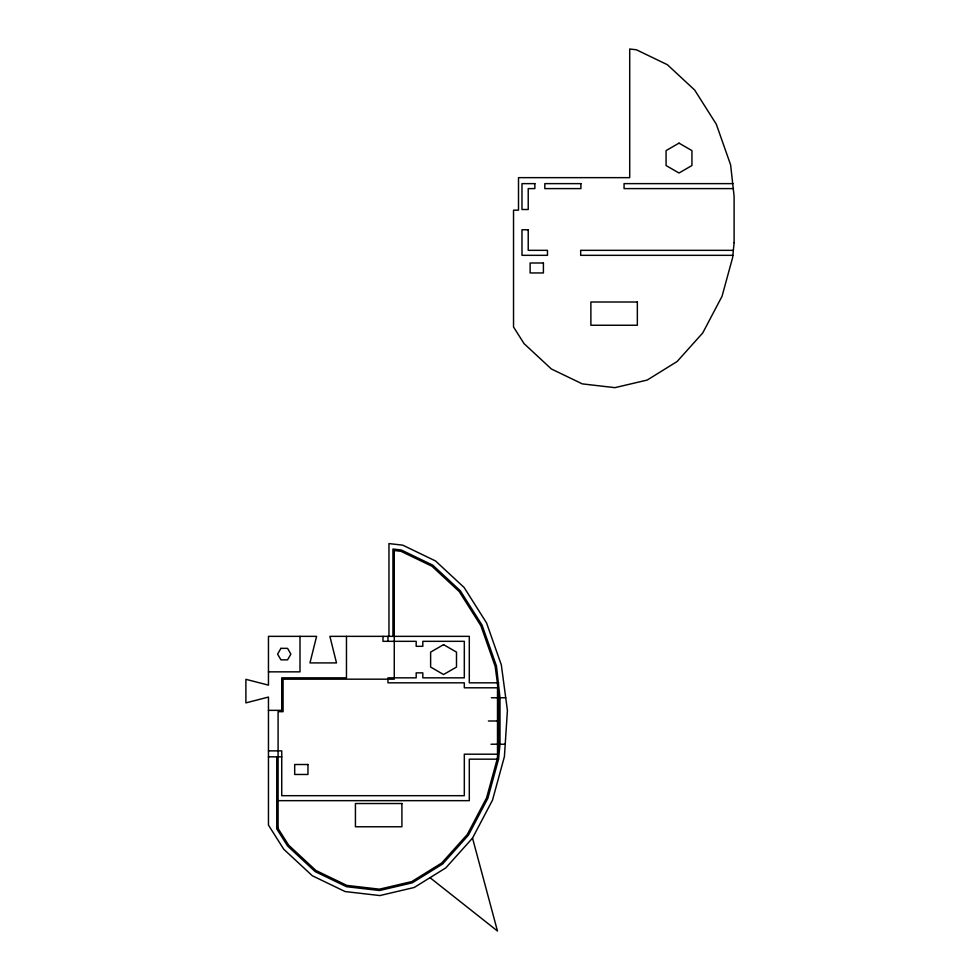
<?xml version="1.0" encoding="UTF-8"?>
<svg xmlns="http://www.w3.org/2000/svg" width="980" height="980" viewBox="0 0 980 980"><rect width="100%" height="100%" fill="white"/><g stroke="black" fill="none" stroke-linecap="round" stroke-linejoin="round"><path stroke-width="1.47" d="M278.087 828.504L278.087 711.688L283.073 711.688L283.073 679.177L394.266 679.177L394.266 550.515L400.979 551.311L431.947 566.232L459.24 591.565L480.862 625.718L495.17 666.376L497.362 682.827L498.673 697.821L498.673 744.163L497.24 758.924L486.595 797.818L467.301 834.47L441.723 863L411.759 881.584L379.493 889.166L346.896 885.418L315.915 870.485L288.635 845.152L277.45 827.488M276.764 756.842L276.764 828.896L287.606 846.01L315.168 871.6L346.516 886.704L379.566 890.514L412.274 882.821L442.58 864.029L468.391 835.23L487.844 798.308L498.551 759.169L499.996 744.236L499.996 697.76L496.468 666.069L482.062 625.13L460.269 590.707L432.707 565.129L401.347 550.013L392.943 549.021L392.943 636.351M498.698 682.827L469.298 682.827L469.298 636.351L329.88 636.351L336.507 662.909L309.962 662.909L316.601 636.351L268.459 636.351L268.459 685.13L245.894 679.324L245.894 702.88L268.459 697.074L268.459 825.099L283.735 849.219L312.326 875.753L345.107 891.555L379.86 895.561L414.209 887.488L445.814 867.888L472.519 838.096L492.499 800.145L504.406 756.621L507.42 710.488L501.331 664.893L486.57 622.949L464.128 587.498L435.537 560.964L402.755 545.162L388.962 543.582L388.962 636.351M491.029 744.236L498.673 744.163M733.003 183.628L624.064 183.628L624.064 188.601L733.444 188.601M733.359 250.341L580.674 250.341L580.674 255.327L732.881 255.327M268.459 671.851L300.003 671.851L300.003 636.351M499.996 697.76L505.717 697.76M268.459 710.353L281.738 710.353L281.738 677.842L346.467 677.842L346.467 636.351M488.383 720.998L498.673 720.998M499.996 744.236L505.215 744.236M268.459 750.876L281.738 750.876L281.738 795.687L464.312 795.687L464.312 754.196L497.509 754.196L497.509 687.801L464.312 687.801L464.312 682.827L387.97 682.827L387.97 677.842L416.182 677.842L416.182 672.868L422.821 672.868L422.821 677.842L464.312 677.842L464.312 641.324L422.821 641.324L422.821 646.31L416.182 646.31L416.182 641.324L382.984 641.324L382.984 636.351M268.459 756.842L281.738 756.842M498.551 759.169L469.298 759.169L469.298 800.66L276.764 800.66M491.36 697.76L498.673 697.821M430.012 877.688L497.46 931L472.519 838.096M387.97 636.351L387.97 641.324M734.106 242.648L732.673 257.409L722.039 296.303L702.734 332.943L677.155 361.485L647.204 380.056L614.926 387.651L582.328 383.891L551.36 368.97L524.067 343.637L513.532 326.989L513.532 210.161L518.506 210.161L518.506 177.65L629.711 177.65L629.711 49L636.412 49.784L667.392 64.717L694.673 90.05L716.294 124.203L730.615 164.861L734.106 196.294L734.106 242.648M280.917 648.356L277.597 654.101L280.917 659.846L287.557 659.846L290.876 654.101L287.557 648.356L280.917 648.356M679.005 143.129L666.069 150.602L666.069 165.534L679.005 173.007L691.941 165.534L691.941 150.602L679.005 143.129M443.56 644.644L430.624 652.117L430.624 667.062L443.56 674.522L456.496 667.062L456.496 652.117L443.56 644.644M534.86 183.628L521.985 183.628L521.985 209.512L528.22 209.512L528.22 188.601L534.86 188.601L534.86 183.628M580.92 183.628L544.819 183.628L544.819 188.601L580.92 188.601L580.92 183.628M528.22 229.761L521.985 229.761L521.985 255.327L547.477 255.327L547.477 250.341L528.22 250.341L528.22 229.761M543.41 262.995L530.131 262.995L530.131 272.954L543.41 272.954L543.41 262.995M637.343 302.012L590.879 302.012L590.879 325.25L637.343 325.25L637.343 302.012M307.965 764.51L294.686 764.51L294.686 774.47L307.965 774.47L307.965 764.51M401.91 803.527L355.434 803.527L355.434 826.765L401.91 826.765L401.91 803.527"/></g></svg>
